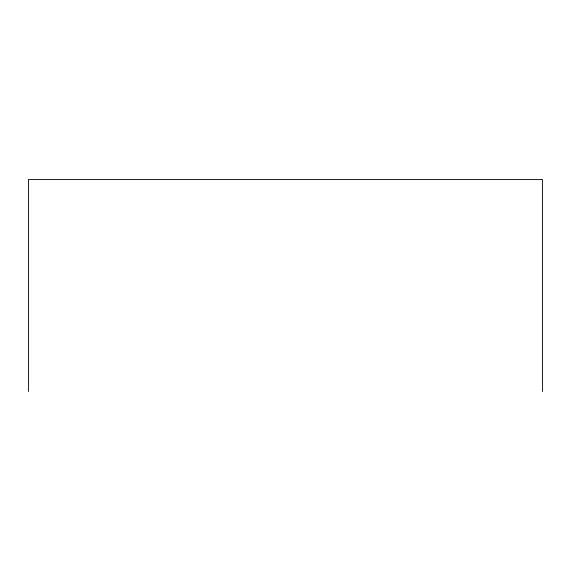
<?xml version="1.0" encoding="UTF-8"?>
<svg xmlns="http://www.w3.org/2000/svg" width="571" height="571" viewBox="0 0 571 571"><rect width="100%" height="100%" fill="white"/><g stroke="black" fill="none" stroke-linecap="round" stroke-linejoin="round"><path stroke-width="0.86" d="M542.45 391.499L542.45 179.501L28.55 179.501L28.55 391.499"/></g></svg>
